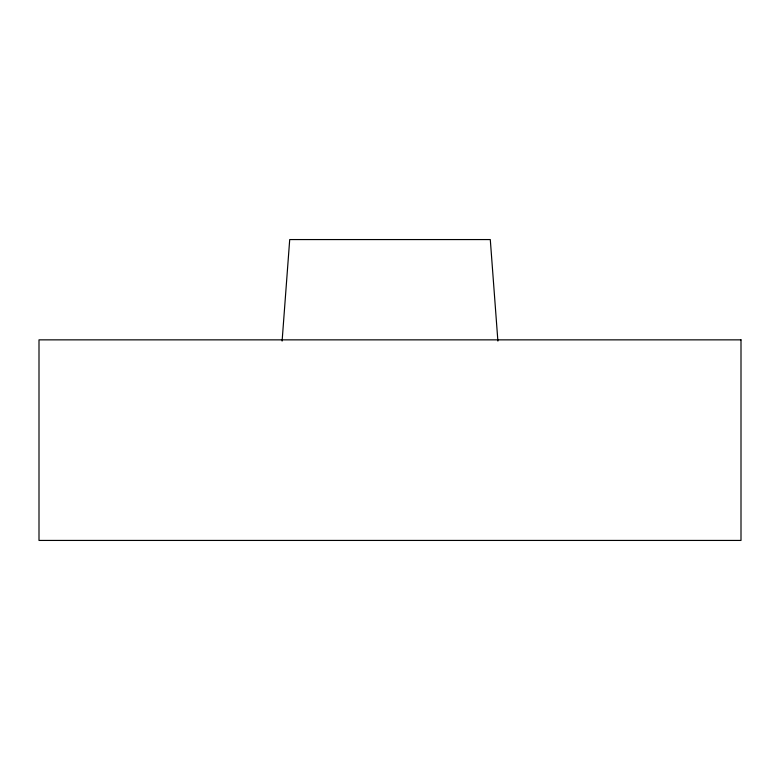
<?xml version="1.0" encoding="UTF-8"?>
<svg xmlns="http://www.w3.org/2000/svg" width="780" height="780" viewBox="0 0 780 780"><rect width="100%" height="100%" fill="white"/><g stroke="black" fill="none" stroke-linecap="round" stroke-linejoin="round"><path stroke-width="1.17" d="M282.106 341.065L289.712 239.567L490.288 239.567L497.894 341.065M741 339.856L39 339.856L39 540.433L741 540.433L741 339.856"/></g></svg>
